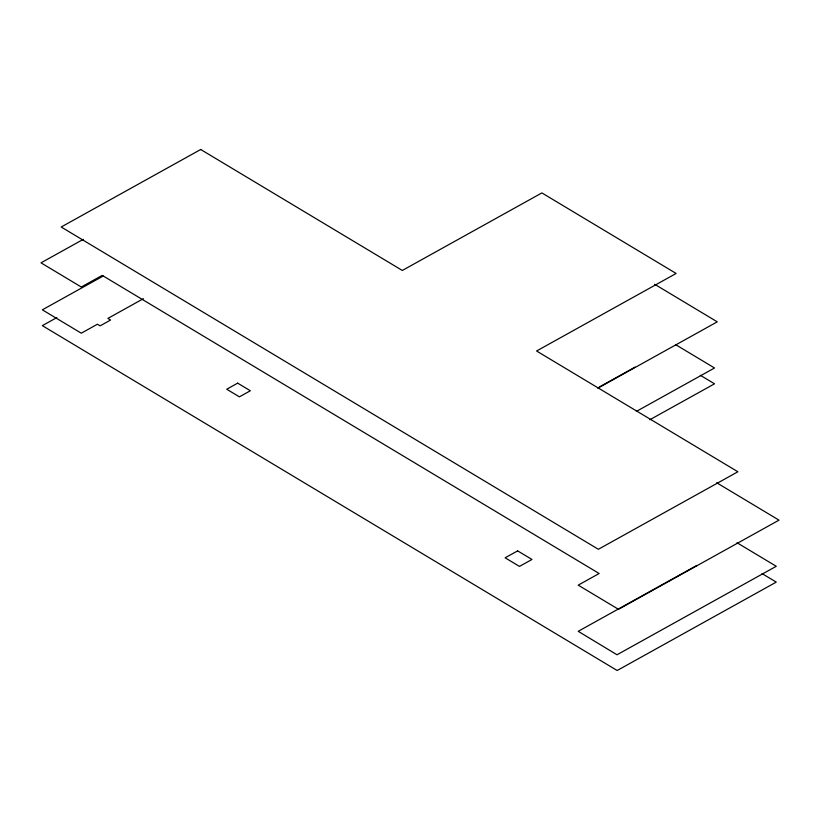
<?xml version="1.0" encoding="UTF-8"?>
<svg xmlns="http://www.w3.org/2000/svg" width="820" height="820" viewBox="0 0 820 820"><rect width="100%" height="100%" fill="white"/><g stroke="black" fill="none" stroke-linecap="round" stroke-linejoin="round"><path stroke-width="1.23" d="M83.353 239.307L41 262.841L81.293 287.01L102.223 275.387L599.143 573.508L578.213 585.142L618.505 609.311L779 520.146L716.639 482.734M103.197 276.022L42.343 309.827L81.293 333.197L97.426 324.228L100.112 325.837L110.587 320.026L107.902 318.406L143.377 298.695M56.805 317.606L42.343 325.642L617.163 670.504L776.263 582.108L762.036 573.58M599.379 386.958L635.1 367.104M597.8 388.208L717.264 321.84L654.668 284.284M636.371 411.404L714.527 367.985L675.557 344.605M649.768 419.779L714.527 383.801L700.29 375.263M696.836 565.41L578.213 631.318L617.019 654.77L776.263 566.292L737.006 542.737M200.705 149.496L61.192 227.007L598.364 549.287L737.877 471.766L536.577 351.001L676.131 273.46L541.876 192.915L402.312 270.457L200.705 149.496M237.667 383.155L226.73 389.233L239.419 396.839L250.346 390.761L237.667 383.155M517.635 550.866L505.14 557.805L519.47 566.405L531.975 559.466L517.635 550.866"/></g></svg>
